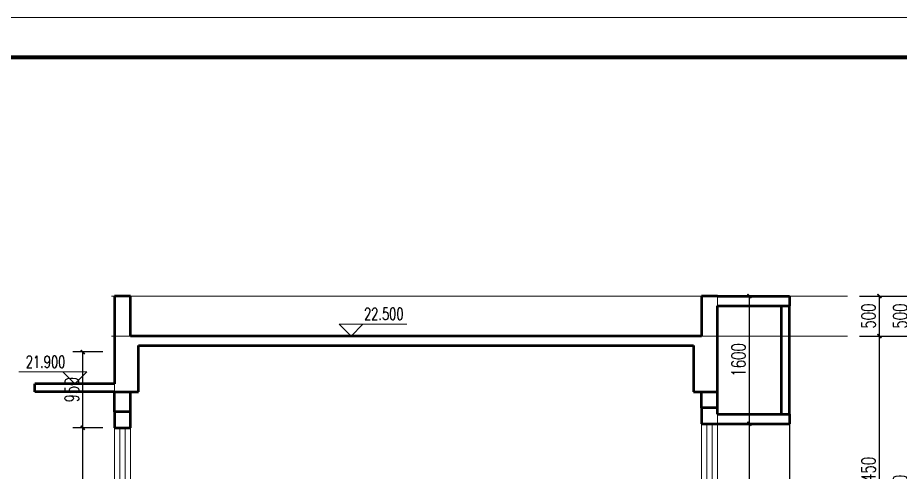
# Model space of a CAD drawing. Extents: x 3968514 to 5230306, y -516551 to -228246.
# Drawn here: x 5150156 to 5161210, y -468382 to -462679 of the extents above; entities that cross this region are included whole.
import ezdxf

# ---------------------------------------------------------------- set-up
doc = ezdxf.new("R2010")
doc.units = 0
doc.header["$LTSCALE"] = 1000
doc.header["$MEASUREMENT"] = 0
doc.linetypes.add('DOTE', pattern=[2.42, 2, -0.2, 0.02, -0.2])
for name, color, linetype, lineweight in [('2-立面看线', 6, 'Continuous', 9), ('DIM_ELEV', 3, 'Continuous', 15), ('DOTE', 1, 'DOTE', 9), ('FRAME', 3, 'Continuous', 18), ('PUB_DIM', 3, 'Continuous', 15), ('WALL', 140, 'Continuous', 50), ('WINDOW', 2, 'Continuous', 20)]:
    doc.layers.add(name, color=color, linetype=linetype, lineweight=lineweight)
doc.layers.add('PUB_TEXT', color=7, linetype='Continuous')
doc.styles.add('_TCH_DIM', font='SIMPLEX', dxfattribs={"bigfont": 'GBCBIG'})
doc.styles.add('DIM_FONT', font='SIMPLEX', dxfattribs={"width": 0.7, "bigfont": 'GBCBIG'})
doc.dimstyles.new('_TCH_ARCH&&50', dxfattribs={"dimscale": 0.5, "dimtxt": 350, "dimasz": 100, "dimexe": 250, "dimexo": 300, "dimgap": 100, "dimtad": 1, "dimdec": 0, "dimzin": 0, "dimdsep": 46, "dimtxsty": 'DIM_FONT', "dimblk": 'ARCHTICK', "dimcen": 0.09, "dimclrt": 7, "dimazin": 2, "dimtfac": 1, "dimtdec": 0, "dimtix": 1, "dimtmove": 2, "dimatfit": 3, "dimfxl": 1, "dimtolj": 1, "dimtzin": 0, "dimarcsym": 0})

# ---------------------------------------------------------------- blocks, each defined once
blk = doc.blocks.new('A$C0B803521')
at = {"layer": 'FRAME', "lineweight": 18}
blk.add_line((-15943, 93652), (-100043, 93652), dxfattribs=at)
at = {"layer": 'FRAME', "lineweight": 140}
blk.add_line((-16943, 92652), (-97543, 92652), dxfattribs=at)
blk = doc.blocks.new('$TCHSYS$WIN2D')
for p, q in [((-0.5, 0.5), (0.5, 0.5)), ((-0.5, 0.5), (-0.5, -0.5)), ((0.5, 0.5), (0.5, -0.5)), ((0.5, 0.1667), (-0.5, 0.1667)), ((0.5, -0.1667), (-0.5, -0.1667)), ((-0.5, -0.5), (0.5, -0.5))]:
    blk.add_line(p, q)
blk = doc.blocks.new('_ArchTick')
at = {"color": 0, "linetype": 'ByBlock', "const_width": 0.4}
blk.add_lwpolyline([(-0.5, -0.5), (0.5, 0.5)], dxfattribs=at)
blk = doc.blocks.new('*D973')
at = {"layer": 'Defpoints', "color": 0, "transparency": 16777216}
for p in [(5150971, -467822), (5151371, -467822), (5151371, -470122)]:
    blk.add_point(p, dxfattribs=at)
at = {"layer": 'PUB_DIM', "color": 0, "lineweight": -2, "transparency": 16777216}
for p, q in [((5151221, -467822), (5150846, -467822)), ((5150971, -470122), (5150971, -467822)), ((5151221, -470122), (5150846, -470122))]:
    blk.add_line(p, q, dxfattribs=at)
at = {"layer": 'PUB_DIM', "color": 0, "lineweight": -2, "transparency": 16777216, "xscale": 50, "yscale": 50, "zscale": 50}
for p, rotation in [((5150971, -467822), 90), ((5150971, -470122), 270)]:
    blk.add_blockref('_ArchTick', p, dxfattribs=dict(at, rotation=rotation))
at = {"layer": 'PUB_DIM', "color": 7, "transparency": 16777216, "insert": (5150833, -468972), "char_height": 175, "attachment_point": 5, "rotation": 90, "style": 'DIM_FONT'}
blk.add_mtext('\\A1;2300', dxfattribs=at)
blk = doc.blocks.new('*D974')
at = {"layer": 'Defpoints', "color": 0, "transparency": 16777216}
for p in [(5150971, -466872), (5151371, -466872), (5151371, -467822)]:
    blk.add_point(p, dxfattribs=at)
at = {"layer": 'PUB_DIM', "color": 0, "lineweight": -2, "transparency": 16777216}
for p, q in [((5151221, -466872), (5150846, -466872)), ((5150971, -467822), (5150971, -466872)), ((5151221, -467822), (5150846, -467822))]:
    blk.add_line(p, q, dxfattribs=at)
at = {"layer": 'PUB_DIM', "color": 0, "lineweight": -2, "transparency": 16777216, "xscale": 50, "yscale": 50, "zscale": 50}
for p, rotation in [((5150971, -466872), 90), ((5150971, -467822), 270)]:
    blk.add_blockref('_ArchTick', p, dxfattribs=dict(at, rotation=rotation))
at = {"layer": 'PUB_DIM', "color": 7, "transparency": 16777216, "insert": (5150833, -467347), "char_height": 175, "attachment_point": 5, "rotation": 90, "style": 'DIM_FONT'}
blk.add_mtext('\\A1;950', dxfattribs=at)
blk = doc.blocks.new('*D989')
at = {"layer": 'Defpoints', "color": 0, "transparency": 16777216}
for p in [(5158921, -467772), (5159321, -467772), (5158921, -469772)]:
    blk.add_point(p, dxfattribs=at)
at = {"layer": 'PUB_DIM', "color": 0, "lineweight": -2, "transparency": 16777216}
for p, q in [((5159071, -467772), (5159446, -467772)), ((5159321, -469772), (5159321, -467772)), ((5159071, -469772), (5159446, -469772))]:
    blk.add_line(p, q, dxfattribs=at)
at = {"layer": 'PUB_DIM', "color": 0, "lineweight": -2, "transparency": 16777216, "xscale": 50, "yscale": 50, "zscale": 50}
for p, rotation in [((5159321, -467772), 90), ((5159321, -469772), 270)]:
    blk.add_blockref('_ArchTick', p, dxfattribs=dict(at, rotation=rotation))
at = {"layer": 'PUB_DIM', "color": 7, "transparency": 16777216, "insert": (5159183, -468772), "char_height": 175, "attachment_point": 5, "rotation": 90, "style": 'DIM_FONT'}
blk.add_mtext('\\A1;2000', dxfattribs=at)
blk = doc.blocks.new('*D990')
at = {"layer": 'Defpoints', "color": 0, "transparency": 16777216}
for p in [(5158921, -466172), (5159321, -466172), (5158921, -467772)]:
    blk.add_point(p, dxfattribs=at)
at = {"layer": 'PUB_DIM', "color": 0, "lineweight": -2, "transparency": 16777216}
for p, q in [((5159071, -466172), (5159446, -466172)), ((5159321, -467772), (5159321, -466172)), ((5159071, -467772), (5159446, -467772))]:
    blk.add_line(p, q, dxfattribs=at)
at = {"layer": 'PUB_DIM', "color": 0, "lineweight": -2, "transparency": 16777216, "xscale": 50, "yscale": 50, "zscale": 50}
for p, rotation in [((5159321, -466172), 90), ((5159321, -467772), 270)]:
    blk.add_blockref('_ArchTick', p, dxfattribs=dict(at, rotation=rotation))
at = {"layer": 'PUB_DIM', "color": 7, "transparency": 16777216, "insert": (5159183, -466972), "char_height": 175, "attachment_point": 5, "rotation": 90, "style": 'DIM_FONT'}
blk.add_mtext('\\A1;1600', dxfattribs=at)
blk = doc.blocks.new('*D1034')
at = {"layer": 'Defpoints', "color": 0, "transparency": 16777216}
for p in [(5160548, -466172), (5161348, -466172), (5160548, -466672)]:
    blk.add_point(p, dxfattribs=at)
at = {"layer": 'PUB_DIM', "color": 0, "lineweight": -2, "transparency": 16777216}
for p, q in [((5160698, -466172), (5161473, -466172)), ((5161348, -466672), (5161348, -466172)), ((5160698, -466672), (5161473, -466672))]:
    blk.add_line(p, q, dxfattribs=at)
at = {"layer": 'PUB_DIM', "color": 0, "lineweight": -2, "transparency": 16777216, "xscale": 50, "yscale": 50, "zscale": 50}
for p, rotation in [((5161348, -466172), 90), ((5161348, -466672), 270)]:
    blk.add_blockref('_ArchTick', p, dxfattribs=dict(at, rotation=rotation))
at = {"layer": 'PUB_DIM', "color": 7, "transparency": 16777216, "insert": (5161210, -466422), "char_height": 175, "attachment_point": 5, "rotation": 90, "style": 'DIM_FONT'}
blk.add_mtext('\\A1;500', dxfattribs=at)
blk = doc.blocks.new('*D1035')
at = {"layer": 'Defpoints', "color": 0, "transparency": 16777216}
for p in [(5160548, -466672), (5161348, -466672), (5160548, -470572)]:
    blk.add_point(p, dxfattribs=at)
at = {"layer": 'PUB_DIM', "color": 0, "lineweight": -2, "transparency": 16777216}
for p, q in [((5160698, -466672), (5161473, -466672)), ((5161348, -470572), (5161348, -466672)), ((5160698, -470572), (5161473, -470572))]:
    blk.add_line(p, q, dxfattribs=at)
at = {"layer": 'PUB_DIM', "color": 0, "lineweight": -2, "transparency": 16777216, "xscale": 50, "yscale": 50, "zscale": 50}
for p, rotation in [((5161348, -466672), 90), ((5161348, -470572), 270)]:
    blk.add_blockref('_ArchTick', p, dxfattribs=dict(at, rotation=rotation))
at = {"layer": 'PUB_DIM', "color": 7, "transparency": 16777216, "insert": (5161210, -468622), "char_height": 175, "attachment_point": 5, "rotation": 90, "style": 'DIM_FONT'}
blk.add_mtext('\\A1;3900', dxfattribs=at)
blk = doc.blocks.new('*D1038')
at = {"layer": 'Defpoints', "color": 0, "transparency": 16777216}
for p in [(5160548, -466172), (5160948, -466172), (5160548, -466672)]:
    blk.add_point(p, dxfattribs=at)
at = {"layer": 'PUB_DIM', "color": 0, "lineweight": -2, "transparency": 16777216}
for p, q in [((5160698, -466172), (5161073, -466172)), ((5160948, -466672), (5160948, -466172)), ((5160698, -466672), (5161073, -466672))]:
    blk.add_line(p, q, dxfattribs=at)
at = {"layer": 'PUB_DIM', "color": 0, "lineweight": -2, "transparency": 16777216, "xscale": 50, "yscale": 50, "zscale": 50}
for p, rotation in [((5160948, -466172), 90), ((5160948, -466672), 270)]:
    blk.add_blockref('_ArchTick', p, dxfattribs=dict(at, rotation=rotation))
at = {"layer": 'PUB_DIM', "color": 7, "transparency": 16777216, "insert": (5160810, -466422), "char_height": 175, "attachment_point": 5, "rotation": 90, "style": 'DIM_FONT'}
blk.add_mtext('\\A1;500', dxfattribs=at)
blk = doc.blocks.new('*D1039')
at = {"layer": 'Defpoints', "color": 0, "transparency": 16777216}
for p in [(5160548, -466672), (5160948, -466672), (5160548, -470122)]:
    blk.add_point(p, dxfattribs=at)
at = {"layer": 'PUB_DIM', "color": 0, "lineweight": -2, "transparency": 16777216}
for p, q in [((5160698, -466672), (5161073, -466672)), ((5160948, -470122), (5160948, -466672)), ((5160698, -470122), (5161073, -470122))]:
    blk.add_line(p, q, dxfattribs=at)
at = {"layer": 'PUB_DIM', "color": 0, "lineweight": -2, "transparency": 16777216, "xscale": 50, "yscale": 50, "zscale": 50}
for p, rotation in [((5160948, -466672), 90), ((5160948, -470122), 270)]:
    blk.add_blockref('_ArchTick', p, dxfattribs=dict(at, rotation=rotation))
at = {"layer": 'PUB_DIM', "color": 7, "transparency": 16777216, "insert": (5160810, -468397), "char_height": 175, "attachment_point": 5, "rotation": 90, "style": 'DIM_FONT'}
blk.add_mtext('\\A1;3450', dxfattribs=at)

msp = doc.modelspace()

# ---------------------------------------------------------------- linework, layer by layer
msp.add_lwpolyline([(5131703.97114, -491879.20631), (5168503.97114, -491879.20631), (5168503.97114, -463179.20631), (5131703.97114, -463179.20631)], close=True)
msp.add_lwpolyline([(5159820.92157, -467771.68438), (5159820.92157, -485871.68438)])
at = {"layer": '2-立面看线'}
msp.add_lwpolyline([(5158720.92157, -466171.68438), (5151570.80075, -466171.68438)], dxfattribs=at)
at = {"layer": 'DIM_ELEV'}
for p, q in [((5154330.9657, -466671.68438), (5154180.9657, -466521.68438)), ((5154180.9657, -466521.68438), (5155028.83661, -466521.68438)), ((5154330.9657, -466671.68438), (5154480.9657, -466521.68438)), ((5153980.9657, -466671.68438), (5154480.9657, -466671.68438)), ((5151020.81666, -467121.68625), (5150172.94575, -467121.68625)), ((5150870.81666, -467271.68625), (5150720.81666, -467121.68625)), ((5150870.81666, -467271.68625), (5151020.81666, -467121.68625)), ((5151220.81666, -467271.68625), (5150720.81666, -467271.68625))]:
    msp.add_line(p, q, dxfattribs=at)
at = {"layer": 'DOTE', "color": 1}
for p, q in [((5160547.96276, -466171.68438), (5151332.81197, -466171.68438)), ((5151370.81197, -466171.68438), (5151370.81197, -486351.18151)), ((5158920.92157, -466171.68438), (5158920.92157, -486351.18151)), ((5160547.96276, -466671.68438), (5151332.81197, -466671.68438))]:
    msp.add_line(p, q, dxfattribs=at)
at = {"layer": 'WALL'}
for p, q in [((5151570.80075, -466171.68438), (5151370.80075, -466171.68438)), ((5151370.80075, -466171.68438), (5151370.80075, -467271.68625)), ((5151570.80075, -466671.68438), (5151570.80075, -466171.68438)), ((5158920.92157, -466171.68438), (5158720.92157, -466171.68438)), ((5158720.92157, -466171.68438), (5158720.92157, -466671.68438)), ((5158920.92157, -466171.68438), (5159820.92157, -466171.68438)), ((5159820.92157, -466171.68438), (5159820.92157, -466291.68438)), ((5158920.92157, -466291.68438), (5159820.92157, -466291.68438)), ((5158920.92157, -467371.68438), (5158920.92157, -466291.68438)), ((5159720.92157, -467651.68438), (5159720.92157, -466291.68438)), ((5159720.92157, -466291.68438), (5159820.92157, -466291.68438)), ((5159820.92157, -467651.68438), (5159820.92157, -466291.68438)), ((5158720.92157, -466671.68438), (5151570.80075, -466671.68438)), ((5151670.80075, -467371.68625), (5151670.80075, -466791.68438)), ((5151670.80075, -466791.68438), (5158620.92157, -466791.68438)), ((5158620.92157, -466791.68438), (5158620.92157, -467371.68438)), ((5151370.80075, -467271.68625), (5150370.81666, -467271.68625)), ((5150370.81666, -467371.68625), (5150370.81666, -467271.68625)), ((5151370.80075, -467371.68625), (5150370.81666, -467371.68625)), ((5151370.80075, -467371.68625), (5151670.80075, -467371.68625)), ((5151370.81854, -467621.80196), (5151370.81385, -467371.68625)), ((5151570.81854, -467621.80196), (5151570.81385, -467371.68625)), ((5158620.92157, -467371.68438), (5158920.92157, -467371.68438)), ((5158720.92157, -467571.68438), (5158720.92157, -467371.68438)), ((5158920.92157, -467571.68438), (5158920.92157, -467371.68438)), ((5158920.92157, -467571.68437), (5158720.92157, -467571.68437)), ((5158720.92157, -467571.68437), (5158720.92157, -467771.68438)), ((5158920.92157, -467651.68438), (5158920.92157, -467571.68437)), ((5151570.82228, -467621.80196), (5151370.82228, -467621.80196)), ((5151370.82228, -467621.80196), (5151370.82228, -467821.80196)), ((5151570.82228, -467821.80196), (5151570.82228, -467621.80196)), ((5158920.92157, -467651.68438), (5159820.92157, -467651.68438)), ((5159720.92157, -467651.68438), (5159820.92157, -467651.68438)), ((5159820.92157, -467651.68438), (5159820.92157, -467771.68438)), ((5158720.92157, -467771.68438), (5158920.92157, -467771.68438)), ((5158920.92157, -467771.68438), (5159820.92157, -467771.68438)), ((5151370.82228, -467821.80196), (5151570.82228, -467821.80196))]:
    msp.add_line(p, q, dxfattribs=at)

# ---------------------------------------------------------------- block references
at = {"xscale": 0.5, "yscale": 0.5, "zscale": 0.5}
msp.add_blockref('A$C0B803521', (5180475.53111, -509505.20671), dxfattribs=at)
at = {"layer": 'WINDOW', "yscale": 200}
for p, xscale, zscale, rotation in [((5158820.92157, -468771.68438), 2000, 2000, 90.0000000000232), ((5151470.84382, -468971.66244), 2300, 2300, 90.00107300408634)]:
    msp.add_blockref('$TCHSYS$WIN2D', p, dxfattribs=dict(at, xscale=xscale, zscale=zscale, rotation=rotation))

# ---------------------------------------------------------------- texts
at = {"layer": 'PUB_TEXT', "color": 7, "style": '_TCH_DIM', "width": 0.705882}
for s, p in [('22.500', (5154493.83661, -466469.18438)), ('21.900', (5150257.94575, -467069.18625))]:
    msp.add_text(s, height=148.75, dxfattribs=at).set_placement(p)

# ---------------------------------------------------------------- dimensions: what is measured, and where the dimension line sits
at = {"layer": 'PUB_DIM'}
for p1, p2, distance, picture, middle in [((5158920.92157, -467771.68438), (5158920.92157, -466171.68438), -400, '*D990', (5159183.42157, -466971.68438)), ((5160547.96276, -466671.68438), (5160547.96276, -466171.68438), -800, '*D1034', (5161210.46276, -466421.68438)), ((5160547.96276, -466671.68438), (5160547.96276, -466171.68438), -400, '*D1038', (5160810.46276, -466421.68438)), ((5160547.96276, -470571.68438), (5160547.96276, -466671.68438), -800, '*D1035', (5161210.46276, -468621.68438)), ((5160547.96276, -470121.66056), (5160547.96276, -466671.68438), -400, '*D1039', (5160810.46276, -468396.67247)), ((5151370.82071, -467821.66806), (5151370.82071, -466871.69187), 400, '*D974', (5150833.32071, -467346.67996)), ((5151370.82071, -470121.66806), (5151370.82071, -467821.66806), 400, '*D973', (5150833.32071, -468971.66806)), ((5158920.92157, -469771.68438), (5158920.92157, -467771.68438), -400, '*D989', (5159183.42157, -468771.68438))]:
    dim = msp.add_aligned_dim(p1=p1, p2=p2, distance=distance, dimstyle='_TCH_ARCH&&50', dxfattribs=at)
    dim.commit()
    dim.dimension.update_dxf_attribs({"geometry": picture, "text_midpoint": middle})

doc.saveas('drawing.dxf')
